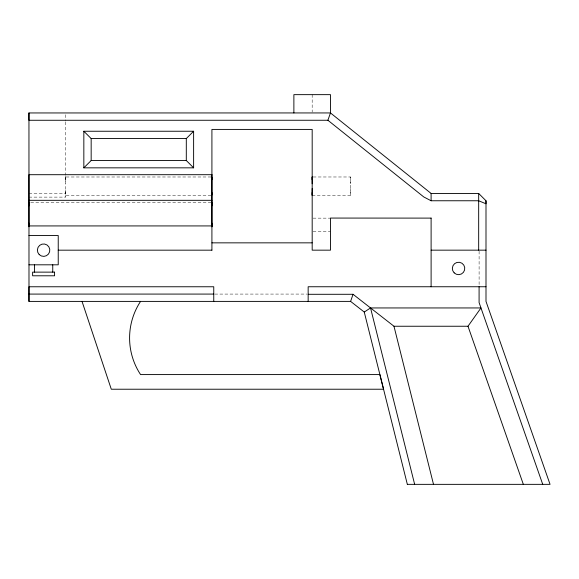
<?xml version="1.0" encoding="UTF-8"?>
<svg xmlns="http://www.w3.org/2000/svg" width="579" height="579" viewBox="0 0 579 579"><rect width="100%" height="100%" fill="white"/><g stroke="black" fill="none" stroke-linecap="round" stroke-linejoin="round"><path stroke-width="0.43" stroke-dasharray="2.9 2.17" d="M28.957 197.121L65.55 197.113L65.55 188.508M211.017 176.986L65.55 176.993L65.55 183.775M312.182 195.275L350.606 195.275L350.606 188.493L350.606 176.979L312.182 176.979M28.957 193.458L65.55 193.458M211.017 195.282L65.55 195.289L65.55 192.604M30.759 202.237L211.017 202.23M313.058 218.145L330.479 218.145M313.058 231.687L330.479 231.687M214.809 294.081L306.834 294.074M350.606 176.979L350.606 183.76M350.606 195.275L350.606 188.493M65.55 176.993L65.55 179.671M479.101 251.206L479.101 285.447M312.182 94.645L312.175 112.073M65.55 114.765L65.543 121.098M65.55 122.003L65.55 175.365M65.55 176.269L65.55 197.113"/><path stroke-width="0.87" d="M28.957 202.657L28.957 202.237L28.957 205.834M350.613 301.391L28.964 301.406L28.957 286.771L213.76 286.764L213.752 301.398M28.95 112.956L28.95 120.273L327.902 120.258L423.785 196.961L431.102 200.761L478.674 200.761L485.991 203.794L485.991 200.761L478.681 193.444L431.102 193.444L330.471 112.941L28.95 112.956L28.993 301.406M211.921 202.65L211.921 202.23L211.921 205.827M211.921 194.971L211.921 192.604M211.921 177.297L211.921 179.664M211.921 174.699L211.921 226.751L211.921 223.161M312.182 188.493L312.182 195.275L312.182 192.597M312.182 183.76L312.182 176.979L312.182 179.656M431.102 200.761L431.102 193.444M478.674 193.444L478.674 250.157M431.102 218.109L330.486 218.066L330.479 250.164L312.182 250.164L312.182 129.414L211.914 129.414L211.914 250.171M308.158 294.298L353.045 294.291L350.606 301.391L364.256 312.045L407.341 484.355M327.902 120.258L330.471 112.941L330.479 94.645L293.879 94.652L293.879 112.941M353.045 294.291L393.973 326.245L467.991 326.245L480.975 307.948L370.538 307.948L364.249 312.045M83.839 167.845L91.164 160.521L186.308 160.521L193.618 167.838L83.839 167.845L83.839 131.252L193.618 131.245L193.618 167.838M186.3 160.521L186.308 138.562L193.618 131.245M83.839 131.252L91.164 138.569L186.308 138.562M211.914 174.699L28.95 174.706L28.957 226.758L28.957 223.168M28.957 200.32L211.914 200.312M28.957 225.933L211.914 225.926M28.957 235.537L58.233 235.537L58.233 264.813L28.957 264.813M211.921 242.854L312.19 242.847M58.226 250.179L211.928 250.171M431.109 250.164L485.998 250.157M485.998 286.75L308.158 286.757L308.158 301.398M28.986 294.089L213.752 294.081M407.334 484.355L550.05 484.348L485.998 301.391L485.998 200.761M542.726 484.348L479.086 302.564L479.086 286.75M467.991 326.245L523.336 484.348M82.023 301.398L111.291 389.226L383.551 389.226L379.889 374.584L140.567 374.584A66.476 66.476 0 0 1 140.567 301.398M393.973 326.245L433.505 484.355M370.538 307.948L414.651 484.355M431.109 218.059L431.109 286.75M91.164 138.569L91.164 160.521M52.747 264.813L52.747 272.13M34.45 264.813L34.45 272.13M54.578 272.13L32.619 272.13L32.619 275.792L54.578 275.792L54.578 272.13M454.16 272.854A6.224 6.224 0 0 0 464.568 270.067A6.224 6.224 0 0 0 456.947 262.446A6.224 6.224 0 0 0 454.16 272.854M39.206 254.572A6.224 6.224 0 0 0 49.613 251.785A6.224 6.224 0 0 0 41.992 244.164A6.224 6.224 0 0 0 39.206 254.572"/></g></svg>
